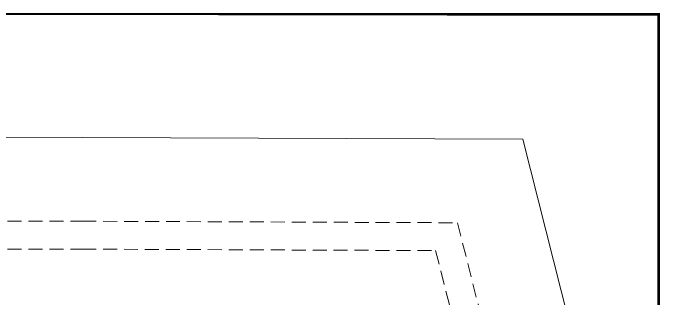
# Model space of a CAD drawing. Header units: inches. Extents: x 27644242 to 29761523, y -859349 to 216979.
# Drawn here: x 29092141 to 29126866, y -704726 to -689412 of the extents above; entities that cross this region are included whole.
import ezdxf

# ---------------------------------------------------------------- set-up
doc = ezdxf.new("R2010")
doc.units = ezdxf.units.IN
doc.header["$MEASUREMENT"] = 0
doc.linetypes.add('01-Xref Col Podium Lvl-1$0$HIDDEN', pattern=[0.375, 0.25, -0.125])
doc.layers.get('Defpoints').update_dxf_attribs({"color": 8})
doc.layers.add('RVA Site Boundary', color=17, linetype='Continuous', lineweight=15)

msp = doc.modelspace()

# ---------------------------------------------------------------- linework, layer by layer
at = {"layer": 'Defpoints', "linetype": 'Continuous', "const_width": 154.4264220221692}
msp.add_lwpolyline([(29126788.63103896, -689488.9174936851), (29126788.63103706, -763738.9174936553), (29018201.91445145, -763738.9174913457), (29018201.91445335, -689488.9174913829)], close=True, dxfattribs=at)
at = {"layer": 'RVA Site Boundary', "ltscale": 500}
msp.add_lwpolyline([(29057284.08587254, -696073.477545264), (29071606.37304924, -696078.7760537055), (29095866.15977477, -696097.7519070131), (29119500.16030184, -696196.4732247661), (29121971.61742988, -705963.9932415811), (29122057.16024202, -706328.4552562132)], dxfattribs=at)
at = {"layer": 'RVA Site Boundary', "color": 252, "linetype": '01-Xref Col Podium Lvl-1$0$HIDDEN', "ltscale": 3000}
for points in [[(29057289.88899003, -700573.4800000577), (29071603.7807045, -700578.7754026003), (29095855.00144004, -700597.7445556459), (29115993.27266331, -700681.8639018459), (29117599.55941807, -707030.1180761976), (29117676.21294705, -707356.7065867076)], [(29057291.82336229, -702073.4808183223), (29071602.9166079, -702078.7751855796), (29095851.28199485, -702097.7421051889), (29114824.31011713, -702176.9941275391), (29116142.20674746, -707385.4930210725), (29116215.89718206, -707699.4570302058)]]:
    msp.add_lwpolyline(points, dxfattribs=at)

doc.saveas('drawing.dxf')
